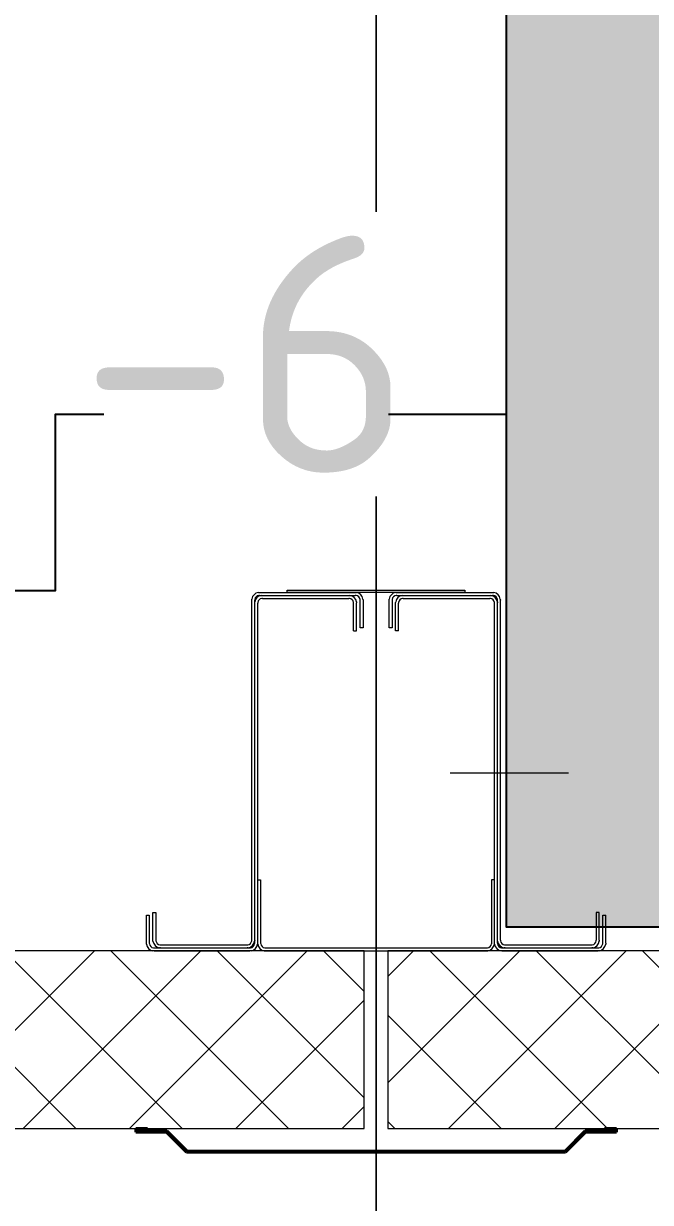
# Model space of a CAD drawing. Header units: metres. Extents: x -2111 to 158, y 19 to 1277.
# Drawn here: x 52.378 to 52.907, y 20.974 to 21.969 of the extents above; entities that cross this region are included whole.
import ezdxf

# ---------------------------------------------------------------- set-up
doc = ezdxf.new("R2010")
doc.units = ezdxf.units.M
doc.header["$PDMODE"] = 35
doc.header["$PDSIZE"] = 0.03
for name, pattern in [('XKITLINE00', [0]), ('XKITLINE02', [4, 2, -2]), ('Xref_level ST-8$0$DASHDOT', [25.4, 12.7, -6.35, 0, -6.35])]:
    doc.linetypes.add(name, pattern=pattern)
doc.layers.get('Defpoints').update_dxf_attribs({"color": 4})
doc.layers.add('_5-1_Площадь помещений', color=2, linetype='Continuous', plot=False)
doc.layers.add('ГКЛ (контур)', color=255, linetype='Continuous', plot=False)
for name, color, linetype, lineweight in [('Part', 5, 'Continuous', 0), ('S-WALL-PATT', 7, 'Continuous', 0), ('Выноски', 7, 'Continuous', 15), ('Обобщенные модели', 7, 'Continuous', 18), ('Оси', 250, 'Xref_level ST-8$0$DASHDOT', 5), ('Привязки', 7, 'Continuous', 9), ('Стены штриховка', 7, 'Continuous', 9)]:
    doc.layers.add(name, color=color, linetype=linetype, lineweight=lineweight)
doc.layers.add('высотные отклонения', color=7, linetype='Continuous')
doc.layers.add('Стены', color=7, linetype='Continuous')
doc.styles.add('Норм 2.5', font='isocpeur.ttf', dxfattribs={"height": 2.5})
doc.dimstyles.new('Норм Оси', dxfattribs={"dimtxt": 2.5, "dimasz": 2, "dimexe": 1, "dimexo": 0.6267, "dimgap": 0.81, "dimtad": 1, "dimdec": 0, "dimlfac": 1000, "dimrnd": 10, "dimzin": 0, "dimtxsty": 'Норм 2.5', "dimblk": 'OBLIQUE', "dimcen": 0.9, "dimdle": 1.2, "dimclrd": 256, "dimclrt": 256, "dimadec": 3, "dimazin": 0, "dimtfac": 1, "dimtdec": 0, "dimtofl": 0, "dimtmove": 0, "dimatfit": 3, "dimfxl": 1, "dimtfill": 1, "dimtolj": 1, "dimtzin": 0, "dimlwd": -1, "dimlwe": -1, "dimarcsym": 0})
pattern_1 = [(45, (0, 0), (-44.90128060534577, 44.90128060534577), []), (135, (0, 0), (-44.90128060534577, -44.90128060534576), [])]

# ---------------------------------------------------------------- blocks, each defined once
blk = doc.blocks.new('Колонна К2')
at = {"layer": 'Part', "linetype": 'XKITLINE00', "lineweight": 0}
for p, q in [((-99.42504644859582, 152.4338393722428), (-98.5, 152.5)), ((-98.41071227332577, 150), (-99.06835053255782, 149.9529647834133)), ((-98.5, 152.5), (-17.5, 152.5)), ((-98.41071227332577, 150), (-17.58928772620857, 150)), ((-96.92595526902005, 149.9401603563456), (-96.08928772620857, 150)), ((-96.08928772620857, 150), (-22.91071227332577, 150)), ((-22.91071227332577, 150), (-22.07404473097995, 149.9401603563456)), ((-16.93164946697652, 149.9529647834133), (-17.58928772620857, 150)), ((-17.5, 152.5), (-16.57495355140418, 152.4338393722428)), ((16.57495355140418, 152.4338393722428), (17.5, 152.5)), ((17.58928772667423, 150), (16.93164946744218, 149.9529647834133)), ((17.5, 152.5), (98.5, 152.5)), ((17.58928772667423, 150), (98.41071227379143, 150)), ((22.07404473097995, 149.9401603563456), (22.91071227379143, 150)), ((22.91071227379143, 150), (96.08928772667423, 150)), ((96.08928772667423, 150), (96.92595526902005, 149.9401603563456)), ((99.06835053302348, 149.9529647834133), (98.41071227379143, 150)), ((98.5, 152.5), (99.42504644859582, 152.4338393722428)), ((-105, 146), (-104.9338393723592, 146.9250464488287)), ((-105, -141), (-105, 146)), ((-102.4529647831805, 146.5683505327906), (-102.5, 145.9107122735586)), ((-102.5, -141.0892877264414), (-102.5, 145.9107122735586)), ((-102.5, 143.5892877264414), (-102.440160356462, 144.4259552691365)), ((-102.5, -143.4107122735586), (-102.5, 143.5892877264414)), ((-99.95928576774895, 144.0692593530985), (-100, 143.5)), ((-100, -143.5), (-100, 143.5)), ((-96, 147.5), (-96.56925935298204, 147.4592857675161)), ((-96, 147.5), (-23, 147.5)), ((-22.43074064701796, 147.4592857675161), (-23, 147.5)), ((-19, 143.5), (-19.04071423225105, 144.0692593530985)), ((-19, 120), (-19, 143.5)), ((-16.559839643538, 144.4259552691365), (-16.5, 143.5892877264414)), ((-16.5, 120), (-16.5, 143.5892877264414)), ((-13.5, 145.9107122735586), (-13.54703521635383, 146.5683505327906)), ((-13.5, 122.5), (-13.5, 145.9107122735586)), ((-11.06616062764078, 146.9250464488287), (-11, 146)), ((-11, 146), (-11, 122.5)), ((11, 146), (11.06616062764078, 146.9250464488287)), ((11, 122.5), (11, 146)), ((13.54703521681949, 146.5683505327906), (13.5, 145.9107122735586)), ((13.5, 145.9107122735586), (13.5, 122.5)), ((16.5, 143.5892877264414), (16.559839643538, 144.4259552691365)), ((16.5, 120), (16.5, 143.5892877264414)), ((19.04071423271671, 144.0692593530985), (19, 143.5)), ((19, 120), (19, 143.5)), ((23, 147.5), (22.43074064701796, 147.4592857675161)), ((23, 147.5), (96, 147.5)), ((96.56925935298204, 147.4592857675161), (96, 147.5)), ((100, 143.5), (99.95928576774895, 144.0692593530985)), ((100, -143.5), (100, 143.5)), ((102.440160356462, 144.4259552691365), (102.5, 143.5892877264414)), ((102.5, 145.9107122735586), (102.4529647836462, 146.5683505327906)), ((102.5, -141.0892877264414), (102.5, 145.9107122735586)), ((102.5, -143.4107122735586), (102.5, 143.5892877264414)), ((104.9338393723592, 146.9250464488287), (105, 146)), ((105, -141), (105, 146)), ((-19, 120), (-16.5, 120)), ((-11, 122.5), (-13.5, 122.5)), ((13.5, 122.5), (11, 122.5)), ((19, 120), (16.5, 120)), ((-100, -143.5), (-100, -89.93383938604177)), ((-100, -89.93383938604177), (-97.5, -89.93383938604177)), ((-97.5, -89.93383938604177), (-97.47648239159025, -143.7395314031746)), ((97.5, -89.93383938604177), (97.47648239159025, -143.7395314031746)), ((100, -89.93383938604177), (97.5, -89.93383938604177)), ((100.0330803138204, -143.9625232244143), (100, -89.93383938604177)), ((-188.5, -117.5), (-186, -117.5)), ((-188.5, -141.0892877264414), (-188.5, -117.5)), ((-186, -117.5), (-186, -141)), ((188.5, -117.5), (186, -117.5)), ((186, -117.5), (186, -141)), ((188.5, -141.0892877264414), (188.5, -117.5)), ((-194, -143.5), (-194, -120)), ((-194, -120), (-191.5, -120)), ((-191.5, -120), (-191.5, -143.4107122735586)), ((191.5, -120), (191.5, -120)), ((191.5, -120), (191.5, -120)), ((191.5, -143.4107122735586), (191.5, -120)), ((191.5, -120), (194, -120)), ((194, -143.5), (194, -120)), ((-193.9338393723592, -144.4250464488287), (-194, -143.5)), ((-191.5, -143.4107122735586), (-191.4529647831805, -144.0683505327906)), ((-188.440160356462, -141.9259552691365), (-188.5, -141.0892877264414)), ((-188.0683505325578, -147.4529647834133), (-187.4107122733258, -147.5)), ((-187.4107122733258, -147.5), (-106.5892877262086, -147.5)), ((-186, -141), (-185.9592857672833, -141.5692593530985)), ((-182.0892877262086, -147.5), (-182.9259552690201, -147.4401603563456)), ((-182.569259352982, -144.9592857675161), (-182, -145)), ((-182.0892877262086, -147.5), (-108.9107122733258, -147.5)), ((-182, -145), (-109, -145)), ((-109, -145), (-108.430740647018, -144.9592857675161)), ((-108.0740447309799, -147.4401603563456), (-108.9107122733258, -147.5)), ((-106.5892877262086, -147.5), (-105.9316494669765, -147.4529647834133)), ((-105.040714232251, -141.5692593530985), (-105, -141)), ((-102.5, -141.0892877264414), (-102.559839643538, -141.9259552691365)), ((-102.5470352163538, -144.0683505327906), (-102.5, -143.4107122735586)), ((-99.93383937235922, -144.4250464488287), (-100, -143.5)), ((-97.5, -143.4107122735586), (-97.4529647831805, -144.0683505327906)), ((-94.06835053264085, -147.4529647834324), (94.06835053264102, -147.4529647834324)), ((97.5, -143.4107122735586), (97.4529647831805, -144.0683505327906)), ((99.93383937235922, -144.4250464488287), (100, -143.5)), ((100.0661606276408, -144.4250464488287), (100, -143.5)), ((102.559839643538, -141.9259552691365), (102.5, -141.0892877264414)), ((102.5, -143.4107122735586), (102.5470352168195, -144.0683505327906)), ((105, -141), (105.0407142327167, -141.5692593530985)), ((105.9316494674422, -147.4529647834133), (106.5892877266742, -147.5)), ((106.5892877266742, -147.5), (187.4107122737914, -147.5)), ((108.9107122737914, -147.5), (108.0740447309799, -147.4401603563456)), ((108.430740647018, -144.9592857675161), (109, -145)), ((108.9107122737914, -147.5), (182.0892877266742, -147.5)), ((109, -145), (182, -145)), ((182, -145), (182.569259352982, -144.9592857675161)), ((182.9259552690201, -147.4401603563456), (182.0892877266742, -147.5)), ((185.959285767749, -141.5692593530985), (186, -141)), ((187.4107122737914, -147.5), (188.0683505330235, -147.4529647834133)), ((188.5, -141.0892877264414), (188.440160356462, -141.9259552691365)), ((191.4529647836462, -144.0683505327906), (191.5, -143.4107122735586)), ((194, -143.5), (193.9338393723592, -144.4250464488287)), ((-187.5, -150), (-188.4250464485958, -149.9338393722428)), ((-187.5, -150), (-106.5, -150)), ((-105.5749535514042, -149.9338393722428), (-106.5, -150)), ((-94.42504644854769, -149.9338393722575), (94.42504644854789, -149.9338393722575)), ((106.5, -150), (105.5749535514042, -149.9338393722428)), ((106.5, -150), (187.5, -150)), ((188.4250464485958, -149.9338393722428), (187.5, -150))]:
    blk.add_line(p, q, dxfattribs=at)
at = {"layer": 'Part', "linetype": 'XKITLINE02', "lineweight": 0}
for p, q in [((-100, -140.0001452717697), (-100, 139.9998547282303)), ((100, -140.0001452717697), (100, 139.9998547282303))]:
    blk.add_line(p, q, dxfattribs=at)
at = {"layer": 'Part', "linetype": 'XKITLINE00', "lineweight": 0}
blk.add_lwpolyline([(-74.99999999999999, 152.5), (-74.99999999999999, 154.5), (74.99999999999999, 154.5), (74.99999999999999, 152.5), (-74.99999999999999, 152.5)], dxfattribs=at)
for centre, radius, start, end in [((-98.5, 146), 6.499999999995562, 98.18181817978395, 171.8181818202161), ((-98.5, 146), 3.993614015769151, 98.18181817978395, 171.8181818202161), ((-96, 143.5), 6.506385984226687, 98.18181817978395, 171.8181818202161), ((-23, 143.5), 6.50638598422186, 8.181818179783926, 81.81818182021608), ((-17.5, 146), 3.993614015776985, 8.181818179783926, 81.81818182021608), ((-17.5, 146), 6.499999999989522, 8.181818179783926, 81.81818182021608), ((17.5, 146), 6.499999999999175, 98.18181817978395, 171.8181818202161), ((17.5, 146), 3.993614015773978, 98.18181817978395, 171.8181818202161), ((23, 143.5), 6.506385984229692, 98.18181817978395, 171.8181818202161), ((96, 143.5), 6.506385984231515, 8.181818179783926, 81.81818182021608), ((98.5, 146), 3.993614015764325, 8.181818179783926, 81.81818182021608), ((98.5, 146), 6.499999999989522, 8.181818179783926, 81.81818182021608), ((-96, 143.5), 3.999999999991231, 98.18181817978395, 171.8181818202161), ((-23, 143.5), 3.999999999987617, 8.181818179783926, 81.81818182021608), ((23, 143.5), 3.999999999996058, 98.18181817978395, 171.8181818202161), ((96, 143.5), 3.999999999996058, 8.181818179783926, 81.81818182021608), ((-187.5, -143.5), 6.499999999998569, 188.1818181797839, 261.8181818202161), ((-187.5, -143.5), 3.993614015776985, 188.1818181797839, 261.8181818202161), ((-182, -141), 6.506385984230301, 188.1818181797839, 261.8181818202161), ((-182, -141), 3.999999999987617, 188.1818181797839, 261.8181818202161), ((-109, -141), 3.999999999991231, 278.1818181797839, 351.8181818202161), ((-109, -141), 6.506385984226687, 278.1818181797839, 351.8181818202161), ((-106.5, -143.5), 3.993614015769151, 278.1818181797839, 351.8181818202161), ((-106.5, -143.5), 6.499999999999782, 278.1818181797839, 351.8181818202161), ((-93.5, -143.5), 6.499999999998569, 188.181818179784, 261.8181818202164), ((-93.5, -143.5), 3.993614015776985, 188.181818179784, 261.8181818202164), ((93.5, -143.5), 3.993614015776985, 278.1818181797836, 351.8181818202161), ((93.5, -143.5), 6.499999999998569, 278.1818181797836, 351.8181818202161), ((106.5, -143.5), 6.499999999993742, 188.1818181797839, 261.8181818202161), ((106.5, -143.5), 3.993614015764325, 188.1818181797839, 261.8181818202161), ((109, -141), 6.506385984231515, 188.1818181797839, 261.8181818202161), ((109, -141), 3.999999999996058, 188.1818181797839, 261.8181818202161), ((182, -141), 4.000000000000884, 278.1818181797839, 351.8181818202161), ((182, -141), 6.506385984222467, 278.1818181797839, 351.8181818202161), ((187.5, -143.5), 3.993614015778804, 278.1818181797839, 351.8181818202161), ((187.5, -143.5), 6.499999999999782, 278.1818181797839, 351.8181818202161)]:
    blk.add_arc(centre, radius, start, end, dxfattribs=at)
blk = doc.blocks.new('*U27')
at = {"layer": 'S-WALL-PATT', "lineweight": 0, "true_color": 0x636466}
h = blk.add_hatch(dxfattribs=at)
h.set_pattern_fill('ANSI37', color=251, scale=20)
h.set_pattern_definition(pattern_1)
h.paths.add_polyline_path([(-150, 0), (0, 0), (0, 890), (-150, 890)])
at = {"color": 0}
blk.add_lwpolyline([(-150, 0), (0, 0), (0, 890), (-150, 890)], close=True, dxfattribs=at)
blk = doc.blocks.new('*U25')
at = {"layer": 'S-WALL-PATT', "lineweight": 0, "true_color": 0x636466}
h = blk.add_hatch(dxfattribs=at)
h.set_pattern_fill('ANSI37', color=251, scale=20)
h.set_pattern_definition(pattern_1)
h.paths.add_polyline_path([(-150, 0), (0, 1.4210854715202e-14), (1.4210854715202e-14, 889.570871529635), (-150, 889.570871529635)])
at = {"color": 0}
blk.add_lwpolyline([(-150, 0), (0, 0), (0, 889.570871529635), (-150, 889.570871529635)], close=True, dxfattribs=at)
blk = doc.blocks.new('320мм_ФЭ_Стена_Стык вертикальный')
at = {"layer": 'Обобщенные модели', "lineweight": 9}
h = blk.add_hatch(dxfattribs=at)
h.set_pattern_fill('FP_4', color=256, style=0, pattern_type=2)
h.set_pattern_definition([(45, (210.0000000000036, 6.821210263296962e-13), (-106.0660171779821, 106.0660171779821), [])])
h.paths.add_polyline_path([(27265.00000000009, -294.9999999998949), (27282.00000000009, -277.9999999998988), (27281.58578643771, -276.9999999998947), (27264.58578643771, -293.9999999998951), (27155.41421356246, -293.9999999998948), (27138.41421356246, -276.9999999998943), (27138.00000000009, -277.9999999998984), (27155.00000000008, -294.9999999998946)], flags=0)
h.paths.add_polyline_path([(27307.00000000008, -275.999999999895), (27308.00000000008, -274.9999999998996), (27298.00000000009, -275.999999999895)], flags=0)
h.paths.add_polyline_path([(27122.00000000009, -275.9999999998944), (27122.00000000009, -274.9999999998947), (27113.00000000009, -275.9999999998944)], flags=0)
at = {"layer": 'Обобщенные модели', "lineweight": 40}
for p, q in [((26912.00000000005, -274.9999999998932), (26902.00000000005, -274.9999999998931)), ((26902.00000000005, -274.9999999998931), (26902.00000000005, -277.9999999998932)), ((26902.00000000005, -277.9999999998932), (26928.00000000005, -277.9999999998934)), ((26903.00000000005, -276.9999999998932), (26903.00000000005, -275.9999999998931)), ((26903.00000000005, -275.9999999998931), (26912.00000000005, -275.9999999998932)), ((26928.41421356243, -276.9999999998934), (26903.00000000005, -276.9999999998932)), ((26912.00000000005, -275.9999999998932), (26912.00000000005, -274.9999999998932)), ((26928.00000000005, -277.9999999998934), (26945.00000000005, -294.9999999998934)), ((26945.41421356243, -293.9999999998934), (26928.41421356243, -276.9999999998934)), ((27281.58578643768, -276.9999999998936), (27264.58578643768, -293.9999999998934)), ((27265.00000000005, -294.9999999998934), (27282.00000000005, -277.9999999998936)), ((27307.00000000005, -276.9999999998938), (27281.58578643768, -276.9999999998936)), ((27282.00000000005, -277.9999999998936), (27308.00000000006, -277.9999999998938)), ((27308.00000000006, -274.9999999998937), (27298.00000000006, -274.9999999998936)), ((27298.00000000006, -274.9999999998936), (27298.00000000006, -275.9999999998936)), ((27298.00000000006, -275.9999999998936), (27307.00000000005, -275.9999999998938)), ((27307.00000000005, -275.9999999998938), (27307.00000000005, -276.9999999998938)), ((27308.00000000006, -277.9999999998938), (27308.00000000006, -274.9999999998937))]:
    blk.add_line(p, q, dxfattribs=at)
for points in [[(26945.00000000005, -294.9999999998934), (27265.00000000005, -294.9999999998934)], [(26945.41421356243, -293.9999999998934), (27264.58578643768, -293.9999999998934)]]:
    blk.add_lwpolyline(points, dxfattribs=at)
blk = doc.blocks.new('_Oblique')
at = {"color": 0, "linetype": 'ByBlock', "lineweight": -2}
blk.add_line((-0.5, -0.5), (0.5, 0.5), dxfattribs=at)
blk = doc.blocks.new('*D209')
at = {"layer": 'Defpoints', "color": 0}
for p in [(52.67563292777595, 22.46447768556881), (52.67563292777595, 20.46367228226995), (46.67563292777595, 20.22921698802406)]:
    blk.add_point(p, dxfattribs=at)
at = {"layer": 'Привязки', "color": 0}
for p, q in [((52.67563292777595, 22.41434168556881), (52.67563292777595, 20.38367228226996)), ((46.67563292777595, 20.27935298802406), (46.67563292777595, 20.54367228226995))]:
    blk.add_line(p, q, dxfattribs=at)
at = {"layer": 'Привязки'}
blk.add_line((46.57963292777595, 20.46367228226995), (52.77163292777595, 20.46367228226995), dxfattribs=at)
at = {"layer": 'Привязки', "xscale": 0.16, "yscale": 0.16, "zscale": 0.16, "rotation": 180}
blk.add_blockref('_Oblique', (46.67563292777595, 20.46367228226995), dxfattribs=at)
at = {"layer": 'Привязки', "xscale": 0.16, "yscale": 0.16, "zscale": 0.16}
blk.add_blockref('_Oblique', (52.67563292777595, 20.46367228226995), dxfattribs=at)
at = {"layer": 'Привязки', "insert": (49.67563292777595, 20.62847228226995), "char_height": 0.2, "attachment_point": 5, "style": 'Норм 2.5', "bg_fill": 3, "box_fill_scale": 1.1, "bg_fill_color": 256, "bg_fill_true_color": 13158600, "bg_fill_transparency": 0}
blk.add_mtext('\\A1;6000', dxfattribs=at)
blk = doc.blocks.new('*D190')
at = {"layer": 'Defpoints', "color": 0}
for p in [(58.67563292777595, 22.46447768556881), (58.67563292777595, 20.46367228226995), (52.67563292777595, 20.22921698802406)]:
    blk.add_point(p, dxfattribs=at)
at = {"layer": 'Привязки', "color": 0}
for p, q in [((58.67563292777595, 22.41434168556881), (58.67563292777595, 20.38367228226995)), ((52.67563292777595, 20.27935298802406), (52.67563292777595, 20.54367228226995))]:
    blk.add_line(p, q, dxfattribs=at)
at = {"layer": 'Привязки'}
blk.add_line((52.57963292777595, 20.46367228226995), (58.77163292777595, 20.46367228226995), dxfattribs=at)
at = {"layer": 'Привязки', "xscale": 0.16, "yscale": 0.16, "zscale": 0.16, "rotation": 180}
blk.add_blockref('_Oblique', (52.67563292777595, 20.46367228226995), dxfattribs=at)
at = {"layer": 'Привязки', "xscale": 0.16, "yscale": 0.16, "zscale": 0.16}
blk.add_blockref('_Oblique', (58.67563292777595, 20.46367228226995), dxfattribs=at)
at = {"layer": 'Привязки', "insert": (55.67563292777595, 20.62847228226995), "char_height": 0.2, "attachment_point": 5, "style": 'Норм 2.5', "bg_fill": 3, "box_fill_scale": 1.1, "bg_fill_color": 256, "bg_fill_true_color": 13158600, "bg_fill_transparency": 0}
blk.add_mtext('\\A1;6000', dxfattribs=at)

msp = doc.modelspace()

# ---------------------------------------------------------------- hatches: boundary and pattern name
at = {"layer": 'Стены штриховка'}
h = msp.add_hatch(dxfattribs=at)
h.set_pattern_fill('ASHLER', color=256, scale=0.2, angle=270, pattern_type=2)
h.set_pattern_definition([(315, (-64.61927968391865, 21.65925792223561), (0.07071067811865477, 0.07071067811865474), []), (315, (-64.54857968391843, 21.65925792223561), (0.07071067811865477, 0.07071067811865474), [0.05, -0.05])])
h.paths.add_polyline_path([(67.79063292777573, 24.33146920132685), (65.090632927775, 24.33146920132685), (65.090632927775, 24.03146920132667), (67.79063292777573, 24.0314692013269)])
h.paths.add_polyline_path([(61.77079376619986, 27.46146920132674), (61.62054385153533, 27.46146920132674), (61.62054385153533, 21.20646920132685), (61.77079376619986, 21.20646920132685)])
h.paths.add_polyline_path([(58.56054385153584, 27.46146920132674), (58.41029393687313, 27.46146920132674), (58.41029393687313, 21.20646920132685), (58.56054385153584, 21.20646920132685)])
h.paths.add_polyline_path([(55.62129393687246, 27.46146920132674), (55.47104402220975, 27.46146920132674), (55.47104402220975, 21.20646920132685), (55.62129393687246, 21.20646920132685)])
h.paths.add_polyline_path([(52.9360440222099, 27.45546920132688), (52.78579410754537, 27.45546920132688), (52.78579410754537, 21.20646920132685), (52.9360440222099, 21.20646920132685)])
h.paths.add_polyline_path([(49.75579410754654, 27.45546920132688), (49.60554419288201, 27.45546920132688), (49.60554419288201, 21.20646920132685), (49.75579410754654, 21.20646920132685)])
h.paths.add_polyline_path([(46.52588284243939, 27.46146920132674), (46.37563292777486, 27.46146920132674), (46.37563292777486, 21.2189692013269), (46.52588284243939, 21.2189692013269)])
h.paths.add_polyline_path([(58.47445957459058, 26.70421364192657), (58.4393948595789, 26.70421364192657), (58.4393948595789, 26.99857387814723), (58.47445957459058, 26.99857387814723)], flags=16)

# ---------------------------------------------------------------- linework, layer by layer
at = {"layer": '_5-1_Площадь помещений'}
msp.add_lwpolyline([(52.39079410754493, 27.46146920132674), (49.75579410754654, 27.46146920132674), (49.75579410754654, 21.49050450508162), (52.40483044588291, 21.49050450508116), (52.40483044588291, 21.6395045050815), (52.78579410754537, 21.6395045050815), (52.78579410754537, 27.12046920132684), (52.39079410754493, 27.12046920132684), (52.39079410754493, 27.46146920132674)], dxfattribs=at)
at = {"layer": 'ГКЛ (контур)'}
msp.add_lwpolyline([(49.75579410754654, 21.49050450508162), (52.40483044588291, 21.49050450508162), (52.40483044588291, 21.6395045050815), (52.78579410754537, 21.6395045050815)], dxfattribs=at)
at = {"layer": 'Оси'}
for p, q in [((52.67563292777595, 20.01308643412108), (52.67563292777595, 34.06478251338697)), ((71.88813894067474, 21.33646920132674), (48.74342079341477, 21.33646920132674))]:
    msp.add_line(p, q, dxfattribs=at)
at = {"layer": 'Стены'}
msp.add_lwpolyline([(52.78579410754537, 27.45546920132688), (52.9360440222099, 27.45546920132688), (52.9360440222099, 21.20646920132685), (52.78579410754537, 21.20646920132685)], close=True, dxfattribs=at)

# ---------------------------------------------------------------- block references
at = {"color": 1, "xscale": 0.001, "yscale": 0.001, "zscale": 0.001}
msp.add_blockref('Колонна К2', (52.67563292777595, 21.33646920132674), dxfattribs=at)
at = {"layer": 'Выноски', "xscale": 0.001, "yscale": 0.001, "zscale": 0.001, "rotation": 90}
for name, p in [('*U25', (52.66563292777573, 21.18646920132687)), ('*U27', (53.57563292777559, 21.18646920132687))]:
    msp.add_blockref(name, p, dxfattribs=at)
at = {"layer": 'Обобщенные модели', "xscale": 0.001, "yscale": 0.001, "zscale": 0.001}
msp.add_blockref('320мм_ФЭ_Стена_Стык вертикальный', (25.57063292777639, 21.31146920132664), dxfattribs=at)

# ---------------------------------------------------------------- next in the draw order: dimensions: what is measured, and where the dimension line sits
at = {"layer": 'Привязки'}
dim = msp.add_linear_dim(base=(52.67563292777595, 20.46367228226995), p1=(46.67563292777595, 20.22921698802406), p2=(52.67563292777595, 22.46447768556881), dimstyle='Норм Оси', dxfattribs=at)
dim.commit()
dim.dimension.update_dxf_attribs({"geometry": '*D209', "text_midpoint": (49.67563292777595, 20.62847228226995)})

# ---------------------------------------------------------------- next in the draw order: dimensions: what is measured, and where the dimension line sits
dim = msp.add_linear_dim(base=(58.67563292777595, 20.46367228226995), p1=(52.67563292777595, 20.22921698802406), p2=(58.67563292777595, 22.46447768556881), dimstyle='Норм Оси', dxfattribs=at)
dim.commit()
dim.dimension.update_dxf_attribs({"geometry": '*D190', "text_midpoint": (55.67563292777595, 20.62847228226995)})

# ---------------------------------------------------------------- next in the draw order: texts
at = {"layer": 'высотные отклонения', "insert": (52.56585534775197, 21.69005079333585, 24.5444), "char_height": 0.2, "width": 0.2, "attachment_point": 5, "style": 'Норм 2.5', "bg_fill": 3, "box_fill_scale": 1.1, "bg_fill_color": 256, "bg_fill_true_color": 13158600, "bg_fill_transparency": 0}
msp.add_mtext('-6', dxfattribs=at)

doc.saveas('drawing.dxf')
